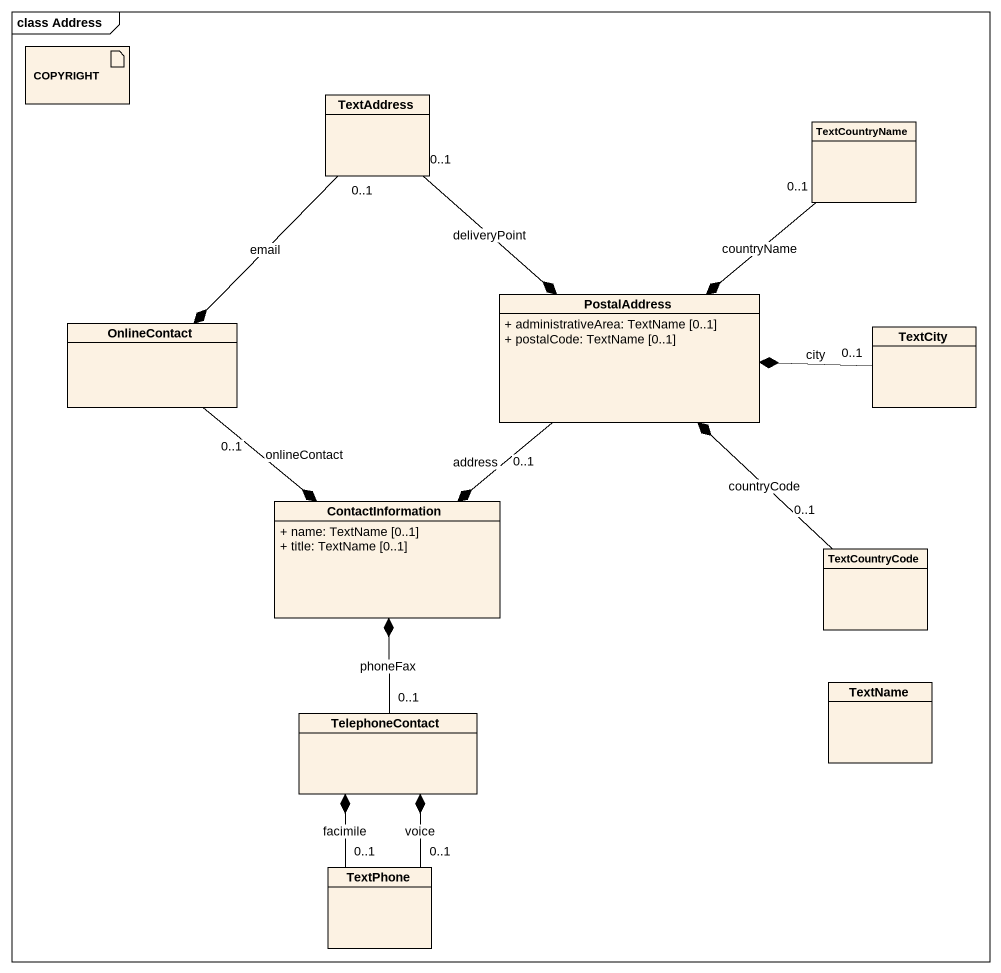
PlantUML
@startuml
mainframe class Address
allowmixing
hide circle
hide empty members
skinparam classAttributeIconSize 0
artifact COPYRIGHT
class TextAddress
class TextCountryName
class PostalAddress {
  + administrativeArea: TextName [0..1]
  + postalCode: TextName [0..1]
}
class OnlineContact
class TextCity
class ContactInformation {
  + name: TextName [0..1]
  + title: TextName [0..1]
}
class TextCountryCode
class TelephoneContact
class TextName
class TextPhone
PostalAddress *-up- "0..1" TextAddress : deliveryPoint
PostalAddress *-up- "0..1" TextCountryName : countryName
PostalAddress *-right- "0..1" TextCity : city
PostalAddress *-- "0..1" TextCountryCode : countryCode
OnlineContact *-up- "0..1" TextAddress : email
ContactInformation *-up- "0..1" PostalAddress : address
ContactInformation *-up- "0..1" OnlineContact : onlineContact
ContactInformation *-- "0..1" TelephoneContact : phoneFax
TelephoneContact *-- "0..1" TextPhone : voice
TelephoneContact *-- "0..1" TextPhone : facimile
@enduml
